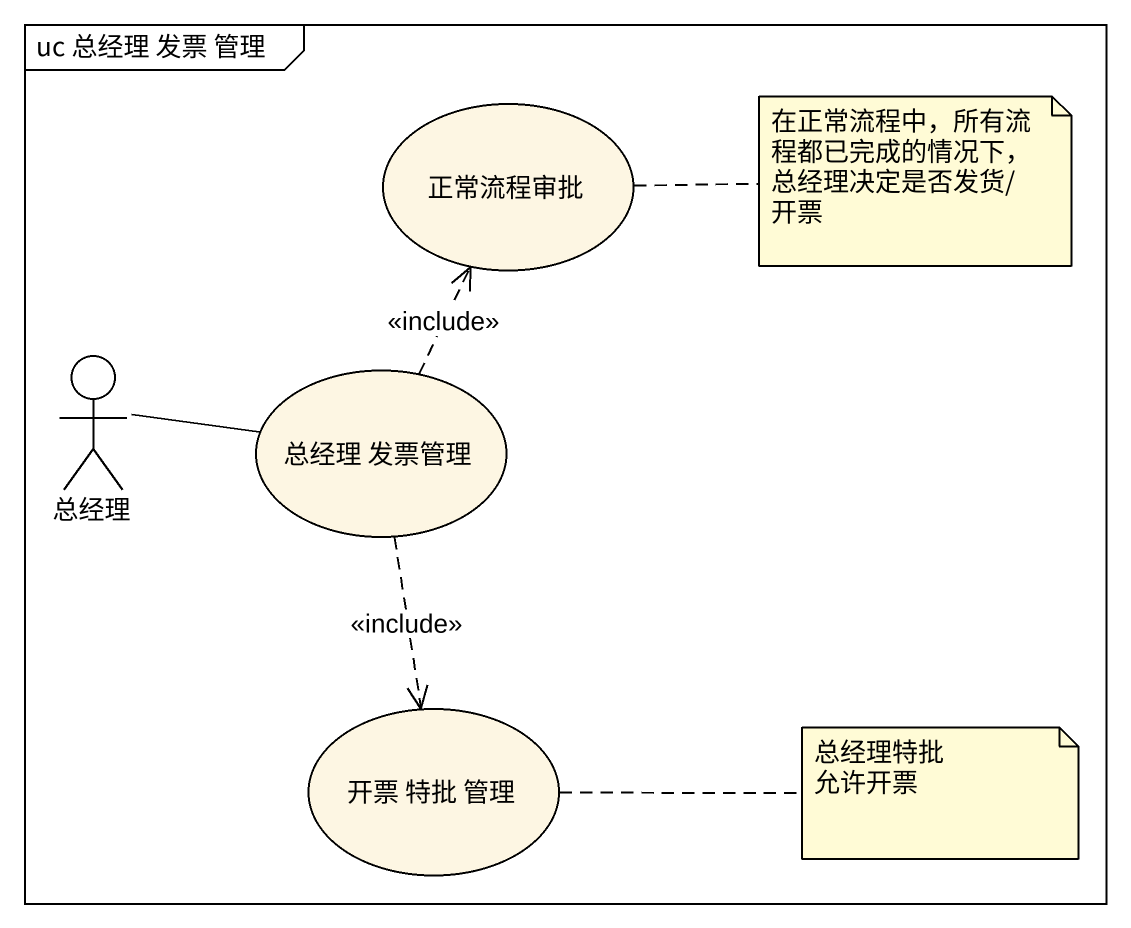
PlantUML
@startuml
mainframe uc 总经理 发票 管理
usecase 正常流程审批
actor 总经理
usecase "总经理 发票管理" as 总经理_发票管理
usecase "开票 特批 管理" as 开票_特批_管理
总经理 -right- 总经理_发票管理
总经理_发票管理 .up.> 正常流程审批 : <<include>>
总经理_发票管理 ..> 开票_特批_管理 : <<include>>
note right of 正常流程审批 : 在正常流程中，所有流程都已完成的情况下，总经理决定是否发货/开票
note right of 开票_特批_管理 : 总经理特批 允许开票
@enduml
